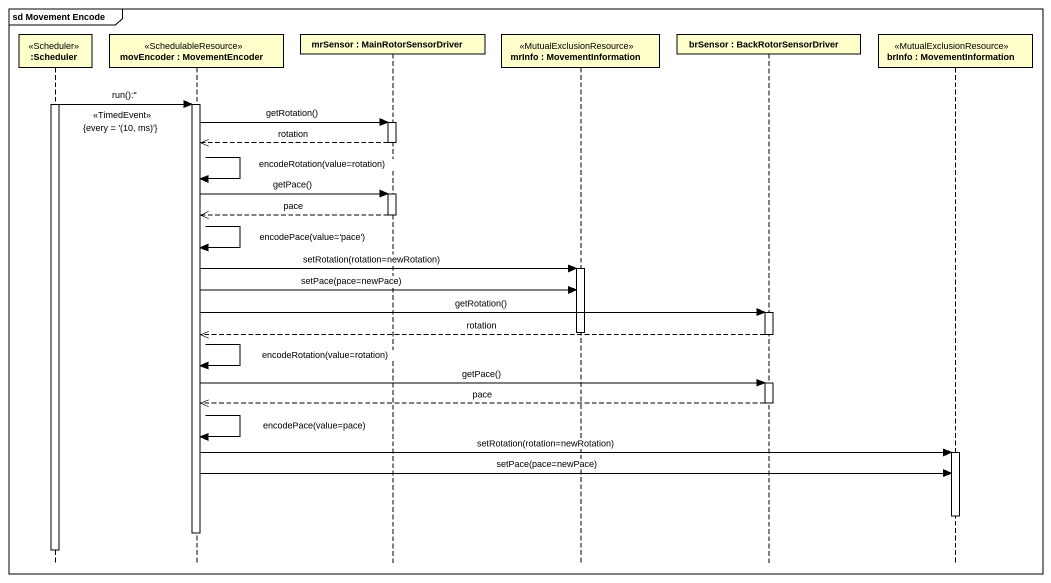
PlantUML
@startuml
mainframe sd Movement Encode
hide footbox
participant ":Scheduler" as Scheduler <<Scheduler>>
participant "movEncoder : MovementEncoder" as movEncoder <<SchedulableResource>>
participant "mrSensor : MainRotorSensorDriver" as mrSensor
participant "mrInfo : MovementInformation" as mrInfo <<MutualExclusionResource>>
participant "brSensor : BackRotorSensorDriver" as brSensor
participant "brInfo : MovementInformation" as brInfo <<MutualExclusionResource>>

activate Scheduler
Scheduler -> movEncoder : run():''\n<<TimedEvent>>\n{every = '(10, ms)'}
activate movEncoder
movEncoder -> mrSensor : getRotation()
activate mrSensor
mrSensor -->> movEncoder : rotation
deactivate mrSensor
movEncoder -> movEncoder : encodeRotation(value=rotation)
movEncoder -> mrSensor : getPace()
activate mrSensor
mrSensor -->> movEncoder : pace
deactivate mrSensor
movEncoder -> movEncoder : encodePace(value='pace')
movEncoder -> mrInfo : setRotation(rotation=newRotation)
activate mrInfo
movEncoder -> mrInfo : setPace(pace=newPace)
movEncoder -> brSensor : getRotation()
activate brSensor
deactivate mrInfo
brSensor -->> movEncoder : rotation
deactivate brSensor
movEncoder -> movEncoder : encodeRotation(value=rotation)
movEncoder -> brSensor : getPace()
activate brSensor
brSensor -->> movEncoder : pace
deactivate brSensor
movEncoder -> movEncoder : encodePace(value=pace)
movEncoder -> brInfo : setRotation(rotation=newRotation)
activate brInfo
movEncoder -> brInfo : setPace(pace=newPace)
deactivate brInfo
deactivate movEncoder
deactivate Scheduler
@enduml
